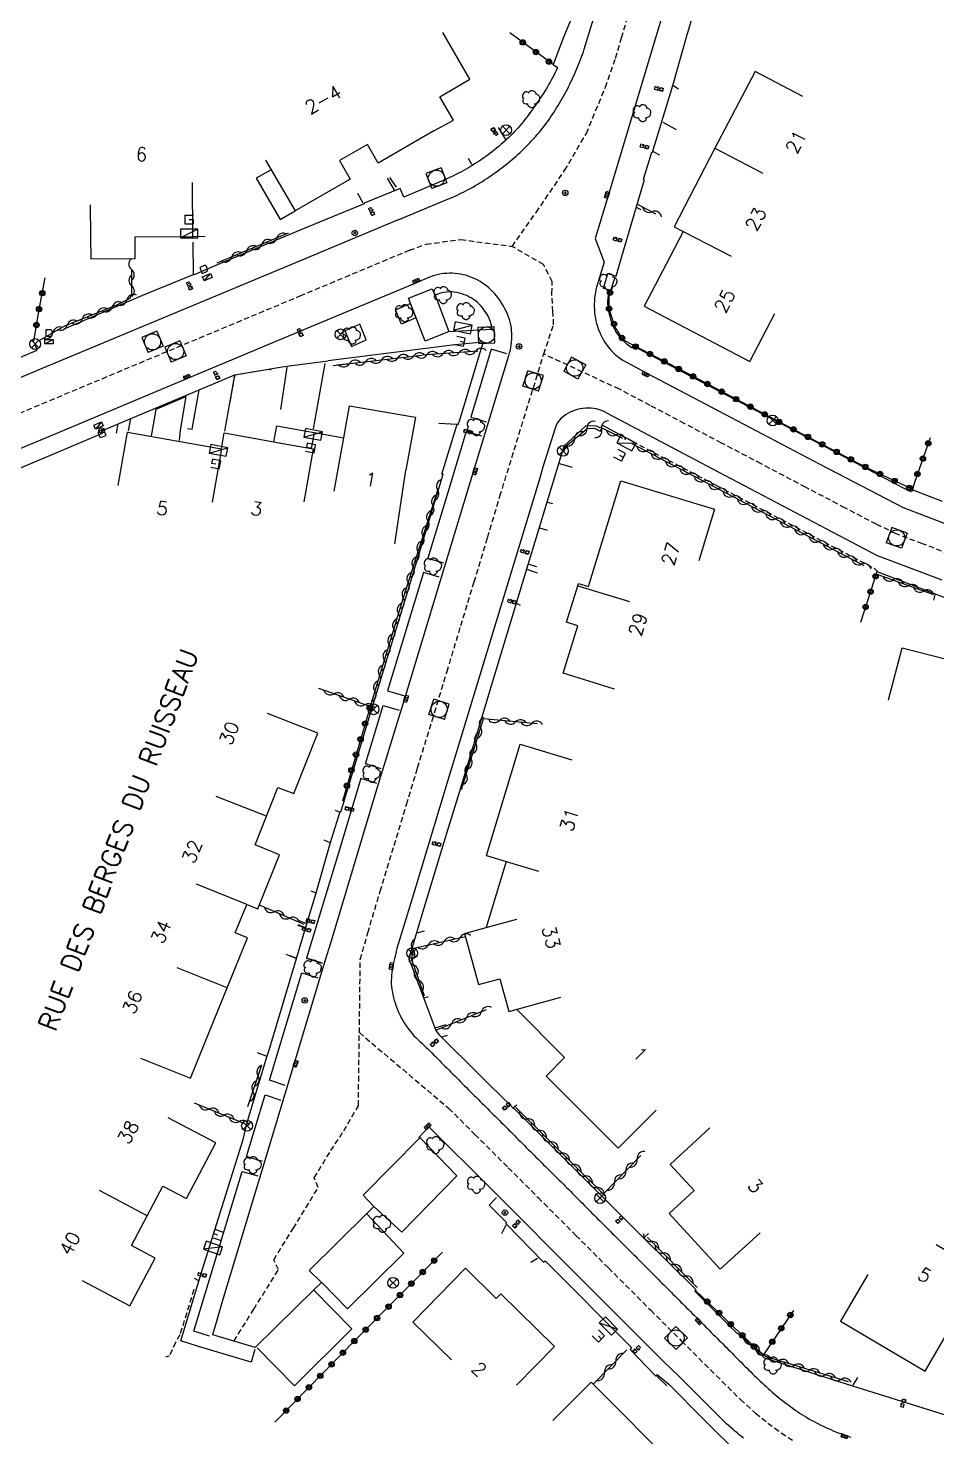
# Model space of a CAD drawing. Header units: millimetres. Extents: x 150015 to 151000, y 151000 to 152000.
# Drawn here: x 150452 to 150536.1, y 151334.4 to 151464.8 of the extents above; entities that cross this region are included whole.
import ezdxf
from ezdxf.enums import TextEntityAlignment as Align

# ---------------------------------------------------------------- set-up
doc = ezdxf.new("R2010")
doc.units = ezdxf.units.MM
doc.linetypes.add('DASHED', pattern=[0.75, 0.5, -0.25])
doc.layers.get('0').update_dxf_attribs({"linetype": 'CONTINUOUS'})
for name, color, linetype in [('W0001', 6, 'DASHED'), ('W0006', 2, 'CONTINUOUS'), ('W0008', 7, 'CONTINUOUS'), ('W0014', 7, 'CONTINUOUS'), ('W0017', 7, 'CONTINUOUS'), ('W0100', 7, 'CONTINUOUS'), ('W0101', 7, 'CONTINUOUS'), ('W0103', 1, 'CONTINUOUS'), ('W0104', 1, 'CONTINUOUS'), ('W0112', 1, 'DASHED'), ('W0113', 2, 'DASHED'), ('W0300', 7, 'CONTINUOUS'), ('W0310', 3, 'CONTINUOUS'), ('W0322', 7, 'CONTINUOUS'), ('W0400', 7, 'CONTINUOUS'), ('W0420', 7, 'CONTINUOUS'), ('W0425', 7, 'CONTINUOUS'), ('W0430', 7, 'CONTINUOUS'), ('W0432', 7, 'CONTINUOUS'), ('W0438', 7, 'CONTINUOUS'), ('W0469', 7, 'CONTINUOUS'), ('W0856', 7, 'CONTINUOUS'), ('W0989', 7, 'CONTINUOUS'), ('W0991', 7, 'CONTINUOUS'), ('W1102', 7, 'CONTINUOUS'), ('W1336', 3, 'CONTINUOUS'), ('W1338', 7, 'CONTINUOUS')]:
    doc.layers.add(name, color=color, linetype=linetype)
doc.styles.get("Standard").update_dxf_attribs({"font": 'romans.shx', "width": 0.85})

# ---------------------------------------------------------------- blocks, each defined once
blk = doc.blocks.new('T856')
for p, q in [((-0.125, 0), (0.125, 0)), ((0, 0.125), (0, -0.125))]:
    blk.add_line(p, q)
blk.add_ellipse((0, 0), major_axis=(-0.177, 0.177), ratio=1, start_param=3.9269908, end_param=10.2101761)
blk = doc.blocks.new('T469')
at = {"color": 0, "linetype": 'Continuous', "flags": 128}
for points in [[(-0.35, 0.35), (0.35, -0.35)], [(-0.35, -0.35), (0.35, 0.35)]]:
    blk.add_lwpolyline(points, dxfattribs=at)
at = {"color": 0, "linetype": 'Continuous'}
blk.add_circle((0, 0), 0.5, dxfattribs=at)
blk = doc.blocks.new('T425')
for p, q in [((-0.15, 0.6), (0.15, 0.6)), ((-0.15, 0.6), (-0.15, 0.3)), ((-0.15, 0.3), (0.15, 0.3)), ((-0.15, 0.15), (0.15, 0.15)), ((-0.15, -0.15), (-0.15, 0.15)), ((0, 0.45), (0.15, 0.45)), ((0.15, 0.45), (0.15, 0.3)), ((0.15, 0.15), (0.15, -0.15)), ((0.15, -0.15), (-0.15, -0.15))]:
    blk.add_line(p, q)
blk.add_ellipse((0, 0), major_axis=(-0.106, 0.106), ratio=1, start_param=3.926991, end_param=10.210176)
blk = doc.blocks.new('T438')
for p, q in [((-0.4, 0.2), (0.4, 0.2)), ((-0.4, -0.2), (-0.4, 0.2)), ((0.15, 1.1), (-0.3, 1.1)), ((-0.3, 1.1), (-0.3, 0.5)), ((-0.3, 0.5), (0.15, 0.5)), ((0.3, 0.65), (0.3, 0.95)), ((0.4, 0.2), (0.4, -0.2))]:
    blk.add_line(p, q)
at = {"flags": 128}
for points in [[(-0.4, -0.2), (0.4, 0.2)], [(0.4, -0.2), (-0.4, -0.2)]]:
    blk.add_lwpolyline(points, dxfattribs=at)
for centre, major_axis, start_param, end_param in [((0.15, 0.95), (0.106, -0.106), 0.785398, 2.356194), ((0.15, 0.65), (0.106, 0.106), 3.926991, 5.497787)]:
    blk.add_ellipse(centre, major_axis=major_axis, ratio=1, start_param=start_param, end_param=end_param)
blk = doc.blocks.new('T400')
for p, q in [((-0.15, 0.3), (0.15, 0.3)), ((-0.15, -0.25), (-0.15, 0.3)), ((-0.15, 0.15), (0.15, 0.15)), ((-0.15, 0), (0.15, 0)), ((0.15, 0.3), (0.15, -0.25)), ((-0.15, -0.15), (0.15, -0.15)), ((-0.15, -0.25), (-0.15, -0.3)), ((-0.15, -0.3), (0.15, -0.3)), ((0.15, -0.3), (0.15, -0.25))]:
    blk.add_line(p, q)
blk = doc.blocks.new('T420')
for p, q in [((0.75, 0.75), (-0.75, 0.75)), ((-0.75, 0.75), (-0.75, -0.75)), ((0.75, 0.75), (0.75, -0.75)), ((0.75, -0.75), (-0.75, -0.75))]:
    blk.add_line(p, q)
blk.add_ellipse((0, 0), major_axis=(-0.53, 0.53), ratio=1, start_param=3.926991, end_param=10.210176)
blk = doc.blocks.new('T432')
at = {"flags": 128}
for points in [[(-0.4, 2.1), (-0.4, 1.3)], [(-0.39, 2.1), (0.41, 2.1)], [(0, 1.7), (0.4, 1.7)], [(0.4, 1.3), (0.4, 1.7)], [(0.8, 0.8), (-0.8, 0.8)], [(-0.8, 0.8), (-0.8, 0)], [(0.8, 0.8), (-0.8, 0)], [(-0.8, 0), (0.8, 0)], [(-0.4, 1.3), (0.4, 1.3)], [(0.8, 0), (0.8, 0.8)]]:
    blk.add_lwpolyline(points, dxfattribs=at)
blk = doc.blocks.new('T300')
for p, q in [((-0.8, 0.51), (-0.86, 0.34)), ((-0.86, 0.34), (-0.86, 0.17)), ((-0.86, 0.17), (-0.74, 0.06)), ((-0.69, 0.63), (-0.8, 0.51)), ((-0.8, -0.06), (-0.74, 0.06)), ((-0.74, 0.06), (-0.69, 0.11)), ((-0.57, 0.69), (-0.69, 0.63)), ((-0.46, 0.69), (-0.57, 0.69)), ((-0.29, 0.63), (-0.46, 0.69)), ((-0.29, 0.63), (-0.17, 0.74)), ((-0.23, 0.57), (-0.29, 0.63)), ((-0.17, 0.74), (-0.06, 0.8)), ((-0.06, 0.8), (0.06, 0.8)), ((0.06, 0.8), (0.23, 0.74)), ((0.23, 0.74), (0.34, 0.63)), ((0.34, 0.63), (0.4, 0.51)), ((0.46, 0.46), (0.34, 0.46)), ((0.4, 0.51), (0.4, 0.46)), ((0.57, 0.4), (0.46, 0.46)), ((0.57, 0.4), (0.69, 0.29)), ((0.69, 0.29), (0.74, 0.17)), ((0.74, 0.06), (0.69, -0.17)), ((0.74, 0.17), (0.74, 0.06)), ((-0.8, -0.17), (-0.8, -0.06)), ((-0.8, -0.23), (-0.8, -0.17)), ((-0.74, -0.34), (-0.8, -0.23)), ((-0.69, -0.4), (-0.74, -0.34)), ((-0.51, -0.46), (-0.69, -0.4)), ((-0.4, -0.46), (-0.51, -0.46)), ((-0.4, -0.46), (-0.34, -0.46)), ((-0.34, -0.46), (-0.34, -0.4)), ((-0.34, -0.51), (-0.34, -0.46)), ((-0.29, -0.63), (-0.34, -0.51)), ((-0.17, -0.74), (-0.29, -0.63)), ((-0.06, -0.8), (-0.17, -0.74)), ((0.06, -0.8), (-0.06, -0.8)), ((0.17, -0.74), (0.06, -0.8)), ((0.23, -0.69), (0.17, -0.74)), ((0.29, -0.46), (0.23, -0.46)), ((0.29, -0.63), (0.23, -0.69)), ((0.46, -0.4), (0.29, -0.46)), ((0.34, -0.51), (0.29, -0.63)), ((0.34, -0.51), (0.34, -0.46)), ((0.57, -0.34), (0.46, -0.4)), ((0.63, -0.29), (0.57, -0.34)), ((0.69, -0.17), (0.63, -0.29))]:
    blk.add_line(p, q)
blk = doc.blocks.new('t310o')
at = {"color": 0, "linetype": 'Continuous'}
for centre, start, end in [((-0.5, 0.38), 216.8699, 323.1304), ((0.5, -0.37), 36.8699, 143.1303)]:
    blk.add_arc(centre, 0.625, start, end, dxfattribs=at)
blk = doc.blocks.new('t322o')
at = {"color": 0, "linetype": 'Continuous'}
for radius in [0.25, 0.15]:
    blk.add_circle((0, 0), radius, dxfattribs=at)
blk = doc.blocks.new('T430')
at = {"flags": 128}
for points in [[(-0.4, 2.1), (0.4, 2.1)], [(-0.4, 2.1), (-0.4, 1.3)], [(-0.4, 1.7), (0, 1.7)], [(0.8, 0.8), (-0.8, 0.8)], [(-0.8, 0.8), (-0.8, 0)], [(0.8, 0.8), (-0.8, 0)], [(-0.8, 0), (0.8, 0)], [(-0.4, 1.3), (0.4, 1.3)], [(0.8, 0), (0.8, 0.8)]]:
    blk.add_lwpolyline(points, dxfattribs=at)

msp = doc.modelspace()

# ---------------------------------------------------------------- linework, layer by layer
at = {"layer": 'W0001'}
for points in [[(150471.05, 151343.25), (150472.88, 151346.2), (150475.18, 151349.86), (150474.73, 151350.78), (150476.53, 151353.66), (150478.85, 151357.46), (150478.47, 151358.37), (150480.01, 151360.87), (150481.21, 151362.71), (150482.56, 151365.03), (150482.74, 151378.56), (150483.43, 151381.03), (150484.58, 151384.87), (150485.87, 151389.12), (150487.01, 151392.91), (150488.04, 151396.3), (150489.38, 151400.68), (150490.76, 151405.21), (150492.04, 151409.46), (150493.27, 151413.51), (150494.51, 151417.62), (150495.66, 151421.44), (150496.97, 151425.72), (150497.87, 151428.63), (150499.71, 151434.6), (150500.62, 151437.31), (150500.56, 151438.52), (150500.45, 151440.2), (150500.5, 151441.3), (150499.68, 151442.87), (150496.78, 151444.56), (150499, 151447.7), (150501.64, 151451.57), (150503.65, 151455.02), (150505.41, 151459.29), (150506.34, 151461.98), (150506.91, 151463.87), (150508.02, 151467.56)], [(150487.29, 151444.2), (150488.83, 151444.77), (150492.03, 151445.19), (150496.78, 151444.56)], [(150487.29, 151444.2), (150477.27, 151440), (150453.71, 151430.15), (150443.82, 151425.99), (150431.88, 151420.99), (150423.97, 151414.64), (150421.05, 151400.2)], [(150537.92, 151415.83), (150534.75, 151417.03), (150532.31, 151417.96), (150530.48, 151418.84), (150527.57, 151420.36), (150523.93, 151422.27), (150519.81, 151424.44), (150516.15, 151426.36), (150512.75, 151428.15), (150509.55, 151429.84), (150506.7, 151431.34), (150499.71, 151434.6)], [(150482.65, 151371.79), (150490.91, 151364.8), (150493.34, 151362.38), (150496.43, 151359.29), (150499.19, 151356.53), (150502.68, 151353.03), (150505.69, 151350.02), (150509.61, 151346.1), (150512.46, 151343.25), (150515.66, 151340.06), (150517.9, 151337.84), (150519.29, 151336.58), (150520.45, 151335.66), (150521.68, 151334.75), (150522.82, 151334)]]:
    msp.add_lwpolyline(points, dxfattribs=at)
at = {"layer": 'W0006'}
for points in [[(150490.95, 151436.69), (150488.73, 151435.79), (150487.19, 151439.76), (150489.39, 151440.64), (150489.64, 151440.03)], [(150496.28, 151434.6), (150494.84, 151435.05), (150492.95, 151428.75), (150494.38, 151428.33)], [(150493.97, 151426.98), (150492.52, 151427.43), (150490.82, 151421.79), (150488.97, 151415.71), (150490.44, 151415.27)], [(150490.03, 151413.94), (150488.58, 151414.37), (150485.25, 151403.42), (150486.72, 151402.98)], [(150484.66, 151396.21), (150483.22, 151396.66), (150484.84, 151402.08), (150486.32, 151401.65)], [(150484.26, 151394.86), (150482.79, 151395.3), (150480.62, 151388.13), (150477.76, 151378.67), (150479.22, 151378.21)], [(150479.2, 151378.22), (150477.77, 151378.67)], [(150475.79, 151366.91), (150474.34, 151367.39), (150477.34, 151377.33), (150478.8, 151376.87)], [(150473.68, 151359.87), (150472.21, 151360.33), (150473.93, 151366.04), (150475.39, 151365.55)], [(150484, 151355.71), (150486.57, 151353.34), (150491.68, 151358.55), (150488.24, 151362.09)], [(150468.8, 151343.71), (150467.34, 151344.15), (150469.47, 151351.2), (150471.82, 151358.95), (150473.25, 151358.53)], [(150479.17, 151348.66), (150481.56, 151346.24), (150486.76, 151351.39), (150483.32, 151355.04)], [(150473.19, 151342.63), (150476.64, 151339.12), (150481.94, 151344.38), (150478.43, 151347.95)]]:
    msp.add_lwpolyline(points, dxfattribs=at)
for points in [[(150487.35, 151439.27), (150487.87, 151437.95), (150486.54, 151437.35), (150485.99, 151438.68)], [(150483.28, 151435.91), (150482.68, 151437.36), (150481.31, 151436.74), (150481.91, 151435.28)]]:
    msp.add_lwpolyline(points, close=True, dxfattribs=at)
at = {"layer": 'W0008'}
for points in [[(150511.99, 151470.37), (150509.09, 151460.66), (150505.53, 151448.83), (150504.46, 151445.29), (150505.29, 151443.11), (150504.59, 151440.8), (150504.53, 151440.54), (150504.48, 151440.28), (150504.44, 151440.02), (150504.41, 151439.75), (150504.39, 151439.49), (150504.38, 151439.23), (150504.38, 151438.96), (150504.39, 151438.69), (150504.41, 151438.43), (150504.44, 151438.17), (150504.48, 151437.92), (150504.53, 151437.66), (150504.59, 151437.41), (150504.67, 151437.16), (150504.75, 151436.91), (150504.85, 151436.67), (150504.95, 151436.43), (150505.07, 151436.19), (150505.2, 151435.95), (150505.34, 151435.73), (150505.49, 151435.51), (150505.65, 151435.3), (150505.82, 151435.09), (150505.99, 151434.89), (150506.17, 151434.7), (150506.36, 151434.53), (150506.56, 151434.36), (150506.76, 151434.21), (150506.97, 151434.06), (150507.19, 151433.93), (150507.41, 151433.8), (150509.25, 151432.83), (150516.45, 151429.03), (150525.26, 151424.4), (150532.95, 151420.39), (150537.16, 151418.79)], [(150486.24, 151447.02), (150490.89, 151448.96), (150491.13, 151449.05), (150491.36, 151449.15), (150491.59, 151449.25), (150491.82, 151449.36), (150492.05, 151449.47), (150492.27, 151449.58), (150492.5, 151449.69), (150492.72, 151449.81), (150492.94, 151449.93), (150493.16, 151450.05), (150493.38, 151450.18), (150493.6, 151450.31), (150493.81, 151450.44), (150494.03, 151450.57), (150494.23, 151450.71), (150494.44, 151450.84), (150494.64, 151450.98), (150494.85, 151451.12), (150495.05, 151451.26), (150495.25, 151451.4), (150495.45, 151451.54), (150495.64, 151451.69), (150495.84, 151451.83), (150496.03, 151451.98), (150496.23, 151452.13), (150496.42, 151452.29), (150496.61, 151452.44), (150496.79, 151452.6), (150496.98, 151452.76), (150497.16, 151452.92), (150497.35, 151453.09), (150497.53, 151453.25), (150497.71, 151453.42), (150497.88, 151453.59), (150498.06, 151453.77), (150498.24, 151453.96), (150498.42, 151454.14), (150498.59, 151454.33), (150498.77, 151454.52), (150498.93, 151454.71), (150499.1, 151454.9), (150499.27, 151455.1), (150499.43, 151455.29), (150499.59, 151455.49), (150499.74, 151455.69), (150499.9, 151455.9), (150500.05, 151456.1), (150500.2, 151456.31), (150500.34, 151456.52), (150500.49, 151456.73), (150500.63, 151456.94), (150500.77, 151457.16), (150500.9, 151457.37), (150501.03, 151457.59), (150501.16, 151457.8), (150501.28, 151458.02), (150501.41, 151458.24), (150501.53, 151458.45), (150501.65, 151458.67), (150501.77, 151458.9), (150501.89, 151459.12), (150502, 151459.34), (150502.11, 151459.56), (150502.22, 151459.79), (150502.33, 151460.01), (150502.43, 151460.24), (150502.54, 151460.47), (150502.64, 151460.7), (150502.74, 151460.93), (150502.83, 151461.16), (150502.93, 151461.39), (150503.02, 151461.62), (150503.11, 151461.86), (150503.2, 151462.09), (150503.28, 151462.33), (150503.37, 151462.56), (150503.45, 151462.8), (150505.66, 151470.07)], [(150486.24, 151447.02), (150477.1, 151443.18), (150452.99, 151433.12), (150441.72, 151428.35), (150430.75, 151423.72), (150425.57, 151421.56), (150416.4, 151417.66), (150414.13, 151416.7), (150417.02, 151409.75), (150421.05, 151400.2), (150436.19, 151406.54), (150431.62, 151417.56), (150433.06, 151418.15), (150433.01, 151418.25), (150445.92, 151423.62), (150454.44, 151427.18), (150466.42, 151432.21), (150477.45, 151436.83), (150488.33, 151441.38)], [(150518.2, 151334.27), (150518, 151334.42), (150517.79, 151334.58), (150517.59, 151334.75), (150517.39, 151334.91), (150517.2, 151335.08), (150517, 151335.25), (150516.81, 151335.42), (150516.62, 151335.59), (150516.43, 151335.77), (150512.19, 151339.99), (150510.76, 151341.39), (150503.46, 151348.7), (150494.79, 151357.39), (150489.09, 151363.06), (150488.14, 151362.09), (150488.2, 151362.02), (150483.01, 151356.75), (150484, 151355.7), (150483.33, 151355.05), (150478.02, 151349.79), (150479.14, 151348.67), (150478.46, 151348.02), (150473.02, 151342.66), (150469.09, 151343.83), (150470.02, 151347.04), (150474.05, 151360.4), (150476.65, 151369.01), (150479.41, 151378.12), (150480.13, 151380.5), (150484.31, 151394.41), (150486.95, 151403.02), (150490.65, 151415.27), (150494.28, 151427.27), (150496.47, 151434.47), (150496.55, 151434.72), (150496.62, 151434.96), (150496.67, 151435.21), (150496.7, 151435.46), (150496.72, 151435.71), (150496.74, 151435.98), (150496.74, 151436.24), (150496.74, 151436.51), (150496.73, 151436.77), (150496.71, 151437.03), (150496.67, 151437.29), (150496.61, 151437.55), (150496.54, 151437.8), (150496.45, 151438.04), (150496.35, 151438.28), (150496.25, 151438.51), (150496.14, 151438.73), (150496.03, 151438.95), (150495.9, 151439.17), (150495.77, 151439.38), (150495.63, 151439.59), (150495.48, 151439.79), (150495.33, 151439.98), (150495.17, 151440.17), (150494.99, 151440.36), (150494.81, 151440.54), (150494.62, 151440.71), (150494.43, 151440.87), (150494.24, 151441.02), (150494.04, 151441.16), (150493.83, 151441.3), (150493.62, 151441.42), (150493.41, 151441.53), (150493.19, 151441.63), (150492.96, 151441.72), (150492.73, 151441.8), (150492.5, 151441.88), (150492.26, 151441.94), (150492.01, 151441.99), (150491.75, 151442.03), (150491.5, 151442.06), (150491.24, 151442.07), (150490.99, 151442.07), (150490.73, 151442.06), (150490.48, 151442.04), (150490.23, 151442.01), (150489.98, 151441.96), (150489.73, 151441.9), (150489.48, 151441.82), (150489.24, 151441.73), (150488.33, 151441.38)], [(150536.56, 151413.67), (150530.59, 151415.93), (150515.94, 151423.64), (150505.62, 151429.08), (150505.38, 151429.22), (150505.13, 151429.34), (150504.86, 151429.44), (150504.59, 151429.51), (150504.34, 151429.55), (150504.09, 151429.58), (150503.84, 151429.6), (150503.59, 151429.6), (150503.33, 151429.57), (150503.08, 151429.53), (150502.84, 151429.47), (150502.6, 151429.39), (150502.37, 151429.31), (150502.15, 151429.21), (150501.93, 151429.09), (150501.72, 151428.96), (150501.52, 151428.82), (150501.33, 151428.65), (150501.14, 151428.46), (150500.98, 151428.24), (150500.86, 151428), (150500.77, 151427.75), (150499.6, 151424.03), (150499.3, 151423.03), (150496.71, 151414.49), (150493.81, 151404.88), (150490.77, 151394.93), (150487.65, 151384.62), (150486.12, 151379.57), (150486.07, 151379.34), (150486.01, 151379.11), (150485.95, 151378.88), (150485.9, 151378.65), (150485.84, 151378.4), (150485.78, 151378.15), (150485.73, 151377.89), (150485.68, 151377.63), (150485.65, 151377.37), (150485.63, 151377.11), (150485.61, 151376.84), (150485.6, 151376.58), (150485.6, 151376.31), (150485.63, 151376.05), (150485.67, 151375.79), (150485.71, 151375.54), (150485.76, 151375.29), (150485.82, 151375.05), (150485.88, 151374.8), (150485.95, 151374.56), (150486.03, 151374.32), (150486.11, 151374.08), (150486.2, 151373.84), (150486.31, 151373.61), (150486.42, 151373.38), (150486.53, 151373.15), (150486.66, 151372.93), (150486.79, 151372.71), (150486.93, 151372.5), (150487.07, 151372.29), (150487.22, 151372.09), (150487.37, 151371.89), (150487.53, 151371.7), (150487.7, 151371.51), (150487.87, 151371.33), (150488.05, 151371.15), (150488.24, 151370.98), (150488.43, 151370.81), (150488.62, 151370.64), (150488.8, 151370.46), (150488.98, 151370.29), (150489.16, 151370.11), (150489.34, 151369.93), (150489.52, 151369.75), (150489.69, 151369.57), (150489.87, 151369.39), (150490.05, 151369.21), (150490.23, 151369.03), (150490.41, 151368.85), (150490.59, 151368.67), (150490.77, 151368.5), (150490.95, 151368.32), (150491.12, 151368.14), (150491.3, 151367.96), (150491.48, 151367.78), (150491.66, 151367.6), (150491.84, 151367.42), (150492.02, 151367.24), (150492.2, 151367.06), (150492.38, 151366.88), (150492.56, 151366.71), (150492.73, 151366.53), (150492.91, 151366.35), (150493.09, 151366.17), (150493.27, 151365.99), (150493.45, 151365.81), (150493.63, 151365.63), (150493.81, 151365.45), (150493.99, 151365.27), (150494.17, 151365.1), (150494.34, 151364.92), (150494.52, 151364.74), (150494.7, 151364.56), (150494.88, 151364.38), (150495.06, 151364.2), (150495.24, 151364.02), (150495.42, 151363.84), (150495.6, 151363.66), (150495.77, 151363.49), (150495.95, 151363.31), (150496.13, 151363.13), (150496.31, 151362.95), (150496.49, 151362.77), (150496.67, 151362.6), (150496.85, 151362.42), (150497.02, 151362.24), (150497.2, 151362.06), (150497.38, 151361.88), (150497.56, 151361.71), (150497.74, 151361.53), (150497.92, 151361.35), (150498.09, 151361.17), (150498.27, 151360.99), (150498.45, 151360.82), (150498.63, 151360.64), (150498.81, 151360.46), (150498.99, 151360.28), (150499.17, 151360.1), (150499.34, 151359.93), (150499.52, 151359.75), (150499.7, 151359.57), (150499.88, 151359.39), (150500.06, 151359.22), (150500.24, 151359.04), (150500.42, 151358.86), (150500.59, 151358.68), (150500.77, 151358.5), (150500.95, 151358.32), (150501.13, 151358.15), (150501.31, 151357.97), (150501.49, 151357.79), (150501.66, 151357.61), (150501.84, 151357.43), (150502.02, 151357.26), (150502.2, 151357.08), (150502.38, 151356.9), (150502.55, 151356.72), (150502.73, 151356.54), (150502.91, 151356.36), (150503.09, 151356.18), (150503.28, 151356), (150503.46, 151355.81), (150503.64, 151355.63), (150503.83, 151355.44), (150504, 151355.27), (150504.17, 151355.1), (150504.35, 151354.92), (150504.52, 151354.75), (150504.69, 151354.57), (150504.87, 151354.4), (150505.04, 151354.23), (150505.22, 151354.05), (150505.39, 151353.88), (150505.56, 151353.71), (150505.74, 151353.53), (150505.91, 151353.36), (150506.08, 151353.18), (150506.26, 151353.01), (150506.43, 151352.84), (150506.61, 151352.66), (150506.78, 151352.49), (150506.95, 151352.32), (150507.13, 151352.14), (150507.3, 151351.97), (150507.47, 151351.8), (150507.65, 151351.62), (150507.83, 151351.44), (150508, 151351.27), (150508.18, 151351.09), (150508.35, 151350.92), (150508.53, 151350.74), (150508.71, 151350.56), (150508.88, 151350.39), (150509.06, 151350.21), (150509.23, 151350.03), (150509.41, 151349.86), (150509.58, 151349.68), (150509.76, 151349.51), (150509.94, 151349.33), (150510.11, 151349.15), (150510.29, 151348.98), (150510.46, 151348.8), (150510.64, 151348.62), (150510.81, 151348.45), (150510.99, 151348.27), (150511.17, 151348.1), (150511.34, 151347.92), (150511.52, 151347.74), (150511.69, 151347.57), (150511.87, 151347.39), (150512.04, 151347.21), (150512.22, 151347.04), (150512.4, 151346.86), (150512.57, 151346.69), (150512.75, 151346.51), (150512.92, 151346.33), (150513.1, 151346.16), (150513.27, 151345.98), (150513.45, 151345.81), (150513.63, 151345.63), (150513.8, 151345.45), (150513.98, 151345.28), (150514.15, 151345.1), (150514.33, 151344.93), (150514.51, 151344.75), (150514.68, 151344.57), (150514.86, 151344.4), (150515.03, 151344.22), (150515.21, 151344.05), (150515.39, 151343.87), (150515.56, 151343.69), (150515.74, 151343.52), (150515.91, 151343.34), (150516.09, 151343.17), (150516.26, 151342.99), (150516.44, 151342.82), (150516.61, 151342.65), (150516.78, 151342.47), (150516.95, 151342.3), (150517.13, 151342.12), (150517.3, 151341.95), (150517.47, 151341.77), (150517.64, 151341.6), (150517.82, 151341.43), (150517.99, 151341.25), (150518.16, 151341.08), (150518.33, 151340.9), (150518.51, 151340.73), (150518.68, 151340.56), (150518.86, 151340.39), (150519.03, 151340.21), (150519.21, 151340.04), (150519.38, 151339.87), (150519.56, 151339.7), (150519.74, 151339.53), (150519.92, 151339.37), (150520.1, 151339.2), (150520.28, 151339.03), (150520.46, 151338.86), (150520.65, 151338.7), (150520.83, 151338.53), (150521.02, 151338.37), (150521.21, 151338.21), (150521.4, 151338.05), (150521.59, 151337.9), (150521.79, 151337.75), (150521.98, 151337.59), (150522.18, 151337.44), (150522.37, 151337.3), (150522.57, 151337.15), (150522.77, 151337), (150522.97, 151336.86), (150523.17, 151336.72), (150523.38, 151336.58), (150523.58, 151336.45), (150523.79, 151336.32), (150524, 151336.19), (150524.22, 151336.06), (150524.44, 151335.94), (150524.66, 151335.82), (150524.88, 151335.7), (150525.11, 151335.59), (150525.33, 151335.47), (150525.56, 151335.36), (150525.79, 151335.26), (150526.02, 151335.15), (150526.25, 151335.05), (150526.48, 151334.95), (150526.71, 151334.86), (150526.95, 151334.77), (150527.18, 151334.68), (150527.42, 151334.59), (150527.66, 151334.51), (150527.9, 151334.43), (150528.13, 151334.35)]]:
    msp.add_lwpolyline(points, dxfattribs=at)
at = {"layer": 'W0014'}
for points in [[(150536.58, 151420.94), (150533.79, 151422.04), (150533.72, 151421.84), (150533.5, 151421.91), (150525.33, 151426.21), (150516.66, 151430.76), (150507.94, 151435.37), (150507.84, 151435.18), (150507.63, 151435.32), (150507.43, 151435.48), (150507.24, 151435.65), (150507.05, 151435.85), (150506.87, 151436.05), (150506.7, 151436.25), (150506.54, 151436.47), (150506.39, 151436.69), (150506.26, 151436.93), (150506.16, 151437.15), (150506.07, 151437.37), (150505.98, 151437.6), (150505.9, 151437.83), (150505.84, 151438.06), (150505.78, 151438.29), (150505.73, 151438.52), (150505.69, 151438.76), (150505.66, 151439), (150505.65, 151439.24), (150505.64, 151439.5), (150505.66, 151439.75), (150505.7, 151440.01), (150505.76, 151440.25), (150505.85, 151440.5), (150505.22, 151440.65), (150505.65, 151442.04), (150506.4, 151441.79), (150506.78, 151443.11), (150508.09, 151447.59), (150509.04, 151450.76), (150508.95, 151450.78), (150509.7, 151453.29), (150509.78, 151453.28), (150511.65, 151459.44), (150512.93, 151464.04), (150514.38, 151468.94)], [(150503.05, 151467.57), (150501.57, 151463.97), (150500.58, 151461.38), (150500.99, 151461.11), (150500.88, 151460.89), (150500.77, 151460.66), (150500.66, 151460.44), (150500.54, 151460.22), (150500.42, 151459.99), (150500.3, 151459.77), (150500.18, 151459.56), (150500.05, 151459.34), (150499.93, 151459.12), (150499.8, 151458.91), (150499.66, 151458.69), (150499.53, 151458.48), (150499.39, 151458.27), (150499.25, 151458.06), (150499.11, 151457.86), (150498.97, 151457.66), (150498.83, 151457.46), (150498.69, 151457.26), (150498.55, 151457.07), (150498.4, 151456.87), (150498.26, 151456.68), (150498.11, 151456.48), (150497.96, 151456.29), (150497.81, 151456.1), (150497.65, 151455.91), (150497.49, 151455.73), (150497.33, 151455.54), (150497.17, 151455.36), (150497.01, 151455.18), (150496.84, 151455.01), (150496.67, 151454.83), (150496.49, 151454.65), (150496.3, 151454.48), (150496.12, 151454.31), (150495.93, 151454.14), (150495.74, 151453.98), (150495.55, 151453.81), (150495.35, 151453.65), (150495.16, 151453.5), (150494.96, 151453.34), (150494.76, 151453.19), (150494.56, 151453.04), (150494.35, 151452.89), (150494.15, 151452.75), (150493.94, 151452.6), (150493.73, 151452.46), (150493.52, 151452.32), (150493.31, 151452.19), (150493.1, 151452.05), (150492.89, 151451.93), (150492.68, 151451.8), (150492.46, 151451.68), (150492.25, 151451.55), (150492.03, 151451.44), (150491.81, 151451.32), (150491.59, 151451.21), (150491.37, 151451.1), (150491.15, 151450.99), (150490.92, 151450.89), (150490.69, 151450.78), (150490.47, 151450.69), (150490.24, 151450.59), (150486.77, 151449.11)], [(150486.77, 151449.11), (150486.43, 151449.93), (150483.08, 151448.57), (150483.09, 151448.51), (150477.24, 151446.09), (150469.23, 151442.73), (150467.36, 151441.93), (150467.33, 151441.97), (150462.59, 151440.01), (150455.47, 151436.97)], [(150489.65, 151440.04), (150490.94, 151436.69), (150494.93, 151436.91), (150494.9, 151437.14), (150494.85, 151437.37), (150494.78, 151437.6), (150494.69, 151437.82), (150494.59, 151438.03), (150494.47, 151438.24), (150494.34, 151438.45), (150494.21, 151438.65), (150494.06, 151438.84), (150493.91, 151439.02), (150493.74, 151439.2), (150493.57, 151439.36), (150493.38, 151439.52), (150493.19, 151439.66), (150492.99, 151439.79), (150492.79, 151439.9), (150492.58, 151440), (150492.36, 151440.09), (150492.14, 151440.17), (150491.91, 151440.23), (150491.67, 151440.29), (150491.43, 151440.33), (150491.19, 151440.35), (150490.94, 151440.35), (150490.7, 151440.33), (150490.43, 151440.29), (150490.16, 151440.23), (150489.9, 151440.15), (150489.65, 151440.04)], [(150424.84, 151423.17), (150430.38, 151425.48), (150440.86, 151429.89), (150452.86, 151434.95), (150452.67, 151435.44)], [(150472.98, 151342.47), (150472.64, 151341.31), (150467.78, 151342.76), (150466.15, 151343.26), (150467.99, 151349.41), (150470.11, 151356.21), (150471.9, 151361.89), (150472.26, 151363.48), (150474.1, 151369.55), (150474.36, 151370.4), (150476.84, 151378.66), (150477.66, 151381.46), (150478.65, 151384.74), (150479.98, 151389.38), (150480.87, 151392.25), (150480.95, 151392.21), (150483.85, 151401.88), (150486.93, 151411.93), (150490.41, 151423.47), (150490.29, 151423.49), (150491.69, 151428.1), (150491.78, 151428.07), (150491.97, 151428.61), (150493.88, 151434.95), (150494.14, 151435.68), (150491.47, 151435.45), (150486.13, 151434.77), (150480.48, 151434.05), (150479.78, 151433.97)], [(150447.12, 151422.32), (150454.83, 151425.56), (150458.9, 151427.28), (150458.83, 151427.48), (150461.66, 151428.7), (150466.89, 151430.88), (150471.13, 151432.68), (150475.71, 151433.43), (150479.78, 151433.97)], [(150507.9, 151426.52), (150507.13, 151426.94), (150505.12, 151428), (150504.96, 151427.72), (150504.58, 151427.92), (150503.61, 151427.96), (150501.57, 151426.08), (150501.11, 151424.53), (150497.72, 151413.37), (150495.18, 151405), (150491.87, 151394.02), (150490.47, 151389.41), (150488.62, 151383.32), (150487.23, 151378.64), (150489.72, 151371.98), (150490.02, 151371.58), (150490.32, 151371.32), (150496.87, 151364.8), (150496.99, 151364.75), (150505.65, 151356.11), (150508.95, 151352.8), (150513.77, 151348.02), (150513.69, 151347.88), (150517.62, 151343.93), (150517.67, 151343.99), (150520.1, 151341.7), (150520.63, 151341.53), (150527.68, 151339.29), (150529.27, 151338.81), (150538.82, 151335.79)], [(150530.35, 151414.73), (150530.62, 151414.43), (150535.91, 151412.39), (150542.48, 151409.85), (150549.67, 151407.12), (150555.11, 151405.1), (150555.22, 151405.3), (150558.27, 151404.19)], [(150495.34, 151356.53), (150494.66, 151355.83), (150496.25, 151354.21), (150496.19, 151354.12), (150499.7, 151350.56), (150499.84, 151350.67), (150507.82, 151342.66), (150507.69, 151342.46), (150510.06, 151340.02), (150510.19, 151340.14), (150511.29, 151339.26), (150514.46, 151336.04), (150515.6, 151334.91), (150516.81, 151333.74)]]:
    msp.add_lwpolyline(points, dxfattribs=at)
at = {"layer": 'W0017'}
for points in [[(150512.18, 151459.11), (150511.65, 151459.45)], [(150510.71, 151456.05), (150511.95, 151455.38)], [(150495.48, 151455.57), (150496.18, 151454.44)], [(150493.04, 151452.14), (150492.75, 151452.68)], [(150510.45, 151453.01), (150509.87, 151453.31)], [(150485.91, 151449.76), (150485.26, 151450.87)], [(150483, 151448.57), (150482.5, 151449.44)], [(150508.27, 151448.18), (150508.7, 151447.97)], [(150467.3, 151441.95), (150467.29, 151444.94)], [(150471.09, 151432.65), (150470.18, 151427.47)], [(150475.94, 151433.39), (150475.35, 151429.46)], [(150478.41, 151427.67), (150479.49, 151433.71)], [(150466.74, 151427.71), (150467.19, 151427.63), (150467.83, 151431.27)], [(150463.43, 151427.02), (150463.61, 151428.03), (150463.84, 151429.5), (150466.61, 151430.67), (150466.08, 151427.54), (150465.97, 151426.6)], [(150461.48, 151428.62), (150461.26, 151427.49)], [(150460.2, 151427.27), (150460.35, 151428.14), (150460.35, 151428.14)], [(150491.67, 151428.09), (150490.01, 151428.17)], [(150502.37, 151424.09), (150501.18, 151424.44)], [(150533.85, 151422.07), (150533.95, 151422.36)], [(150500.07, 151420.88), (150500.53, 151420.76)], [(150500.06, 151418.26), (150499.36, 151418.47)], [(150499.13, 151414.33), (150498.16, 151414.64)], [(150498.34, 151415.14), (150499.03, 151414.92)], [(150535.78, 151411.81), (150535.91, 151412.32)], [(150497.22, 151411.51), (150497.53, 151411.34)], [(150480.81, 151392.2), (150480.44, 151392.34)], [(150479.36, 151389.63), (150479.91, 151389.4)], [(150478.59, 151384.74), (150478.18, 151384.9)], [(150477.6, 151381.48), (150476.97, 151381.72)], [(150477.62, 151381.53), (150476.98, 151381.78)], [(150477.05, 151382.17), (150477.71, 151381.93)], [(150487.99, 151381.02), (150488.69, 151381.22)], [(150475.85, 151379.07), (150476.77, 151378.68)], [(150476.78, 151378.69), (150476.24, 151378.91)], [(150488.65, 151375.02), (150489.06, 151375.14)], [(150490.65, 151372.5), (150489.74, 151372.24)], [(150490.31, 151371.41), (150490.79, 151371.56)], [(150474.04, 151369.62), (150473.22, 151369.93)], [(150496.9, 151364.87), (150497.21, 151365.12)], [(150496.21, 151353.98), (150495.79, 151353.18)], [(150509.01, 151352.83), (150509.41, 151353.21)], [(150498.5, 151350.54), (150499.14, 151350.93)], [(150467.79, 151348.82), (150467.4, 151349.03)], [(150528.74, 151339.88), (150528.3, 151339.17)]]:
    msp.add_lwpolyline(points, dxfattribs=at)
at = {"layer": 'W0100'}
for points in [[(150489.54, 151455.26), (150491.37, 151456.24), (150490.1, 151458.4), (150492.88, 151460.02), (150490.37, 151464.34)], [(150523.68, 151458.42), (150519.25, 151460.74), (150515.54, 151453.65), (150511.77, 151446.36), (150512.6, 151445.93), (150511.38, 151443.55), (150508.99, 151439.03), (150518.76, 151433.92), (150521.08, 151438.35)], [(150489.54, 151455.26), (150484.39, 151452.27), (150483.41, 151453.99), (150480.8, 151452.52), (150481.79, 151450.78), (150481.65, 151450.69), (150476.7, 151447.84)], [(150473.97, 151452.55), (150474.5, 151451.65)], [(150457.76, 151448.41), (150457.79, 151445.43), (150457.81, 151443.41), (150461.91, 151443.43), (150461.9, 151445.44), (150467.26, 151445.47), (150467.23, 151450.47)], [(150481.2, 151426.84), (150481.73, 151429.81), (150487.47, 151428.82), (150487.83, 151428.76), (150486.96, 151423.84)], [(150460.34, 151422.42), (150461.2, 151427.35), (150469.89, 151425.81), (150470.15, 151427.29), (150474.74, 151426.47)], [(150506.26, 151403.57), (150501.49, 151405.05), (150502.85, 151409.45), (150501.81, 151409.78), (150502.85, 151413.15), (150502.91, 151413.35), (150503.86, 151413.08), (150506.85, 151422.85), (150515.5, 151420.24), (150514.05, 151415.45)], [(150531.61, 151402.58), (150532.85, 151407.42), (150538.18, 151406.06), (150538.42, 151406.98), (150541.82, 151406.08), (150545.35, 151405.21), (150545.26, 151404.73), (150551.88, 151402.97), (150549.34, 151393.31), (150544.5, 151394.58)], [(150462.4, 151369.44), (150467.04, 151367.57), (150470.42, 151375.93), (150472.31, 151380.58), (150471.17, 151381.04), (150472.23, 151383.65), (150473.27, 151383.24), (150475.26, 151388.26), (150473, 151389.16), (150475.1, 151394.48), (150476.6, 151393.91), (150478.8, 151399.5), (150474.14, 151401.33)], [(150519.72, 151353.27), (150516.03, 151349.89), (150511.31, 151355.04), (150513.63, 151357.17), (150511.39, 151359.6), (150515.08, 151362.98)], [(150529.7, 151349.4), (150527.16, 151345.09), (150534.99, 151340.47), (150540.32, 151349.65), (150536, 151352.16)]]:
    msp.add_lwpolyline(points, dxfattribs=at)
at = {"layer": 'W0101'}
for points in [[(150485.92, 151417.03), (150486.96, 151423.84)], [(150494.42, 151388.19), (150497.52, 151398.48), (150502.31, 151397.04)], [(150494.42, 151388.19), (150496.24, 151387.64)], [(150492.39, 151380.98), (150494.39, 151381.53)], [(150492.39, 151380.98), (150493.68, 151376.24), (150495.65, 151376.78), (150496.48, 151373.76)], [(150497.18, 151373.95), (150501.62, 151369.5), (150499.92, 151367.77), (150506.59, 151361.1), (150510.12, 151364.63)], [(150457.01, 151348.84), (150461.43, 151346.5), (150463.77, 151350.91), (150461.56, 151352.08), (150464.47, 151357.58), (150466.65, 151356.43), (150469.37, 151361.58), (150464.95, 151363.92)], [(150491.16, 151341.52), (150487.59, 151345.01), (150492.48, 151350), (150495.31, 151347.2), (150495.73, 151347.63), (150500.69, 151342.74), (150497.18, 151339.18)], [(150500.55, 151335.9), (150504.09, 151339.43), (150512.15, 151331.36), (150508.61, 151327.83)]]:
    msp.add_lwpolyline(points, dxfattribs=at)
at = {"layer": 'W0103'}
for points in [[(150474.5, 151451.65), (150473.12, 151450.86), (150475.31, 151447.04), (150476.7, 151447.84)], [(150474.74, 151426.47), (150475.01, 151427.95), (150481.2, 151426.84)]]:
    msp.add_lwpolyline(points, dxfattribs=at)
at = {"layer": 'W0104'}
msp.add_lwpolyline([(150496.24, 151387.64), (150494.39, 151381.53)], dxfattribs=at)
at = {"layer": 'W0112'}
msp.add_lwpolyline([(150467.34, 151348.01), (150466.05, 151343.83), (150465.65, 151343.1), (150465.05, 151341.85), (150464.71, 151341.76)], dxfattribs=at)
at = {"layer": 'W0113'}
for points in [[(150470.71, 151430.14), (150471.15, 151432.68), (150474.43, 151433.21), (150474.44, 151433.11)], [(150507.9, 151426.52), (150515.68, 151422.44), (150530.35, 151414.73)]]:
    msp.add_lwpolyline(points, dxfattribs=at)
at = {"layer": 'W0310'}
for points in [[(150485.44, 151450.92), (150486.05, 151450.03)], [(150476.08, 151445.77), (150469.46, 151443.01)], [(150461.57, 151442.43), (150461.58, 151440.13), (150461.42, 151439.75), (150460.19, 151439.13), (150455.37, 151437.17), (150453, 151435.82)], [(150480.24, 151433.53), (150488.42, 151434.49)], [(150493.6, 151434.87), (150488.42, 151434.49), (150488.42, 151434.49)], [(150480.58, 151433.61), (150481.7, 151433.71)], [(150501.6, 151425.64), (150501.73, 151426.03), (150503.71, 151427.71), (150504.4, 151427.72), (150504.94, 151427.47), (150505.14, 151427.72), (150506.98, 151426.8)], [(150507.86, 151426.33), (150515.56, 151422.26), (150529.31, 151415.03)], [(150489.91, 151422.07), (150486.71, 151412.02), (150483.64, 151401.97)], [(150530.62, 151414.18), (150535.76, 151412.33)], [(150492.09, 151394.28), (150494.12, 151400.82)], [(150487.61, 151379.48), (150487.46, 151378.6), (150488.66, 151375.19)], [(150472.33, 151364.95), (150473.63, 151368.81)], [(150497.12, 151364.85), (150505.19, 151356.86)], [(150513.89, 151348.2), (150509.29, 151352.84)], [(150527.9, 151339.48), (150520.22, 151341.81), (150517.82, 151343.96)], [(150511.08, 151339.1), (150510.18, 151340.01)]]:
    msp.add_lwpolyline(points, dxfattribs=at)
at = {"layer": 'W0322'}
for points in [[(150467.32, 151445.48), (150468.4, 151445.5)], [(150533.78, 151422.09), (150529.47, 151424.14), (150521.17, 151428.48), (150512.9, 151432.85), (150507.09, 151435.87), (150506.31, 151437.07), (150505.75, 151438.74), (150505.77, 151440.02), (150506.3, 151441.72)], [(150483.64, 151401.96), (150481.08, 151393.2)], [(150474.83, 151335.74), (150482.35, 151343.41), (150490.33, 151351.47)], [(150519.99, 151341.93), (150513.76, 151347.94)]]:
    msp.add_lwpolyline(points, dxfattribs=at)
at = {"layer": 'W1102'}
for points in [[(150515.54, 151453.65), (150519.97, 151451.33)], [(150474.5, 151451.65), (150476.7, 151447.84)], [(150512.6, 151445.93), (150517.05, 151443.64)], [(150478.46, 151427.33), (150478.19, 151425.86), (150478.37, 151425.83), (150477.5, 151420.91)], [(150474.74, 151426.47), (150475.06, 151426.42), (150478.19, 151425.86)], [(150480.32, 151421.92), (150481.2, 151426.84)], [(150469.89, 151425.81), (150469.02, 151420.89)], [(150502.85, 151413.15), (150507.63, 151411.69)], [(150474.05, 151391.82), (150469.4, 151393.66)], [(150496.24, 151387.64), (150499.21, 151386.75)], [(150472.23, 151383.65), (150467.6, 151385.53)], [(150494.39, 151381.53), (150497.21, 151382.3)], [(150470.42, 151375.93), (150465.79, 151377.8)], [(150496.48, 151373.76), (150501.3, 151375.08)], [(150463.02, 151354.83), (150458.6, 151357.17)]]:
    msp.add_lwpolyline(points, dxfattribs=at)
at = {"layer": 'W1336'}
for points in [[(150508.38, 151448.46), (150510.05, 151447.58)], [(150483.64, 151401.97), (150478.9, 151403.65)], [(150499.1, 151400.37), (150494.12, 151400.82)], [(150477.54, 151381.81), (150473.41, 151383.58)], [(150487.57, 151379.58), (150492.47, 151380.68)], [(150489.78, 151372.04), (150494.41, 151373.92)], [(150467.37, 151365.29), (150472.03, 151363.37)], [(150505.2, 151356.85), (150508.7, 151360.41)], [(150507.38, 151342.43), (150504.27, 151339.26)]]:
    msp.add_lwpolyline(points, dxfattribs=at)
at = {"layer": 'W1338'}
for points in [[(150500.57, 151461.38), (150496.56, 151464.32)], [(150452.53, 151435.8), (150453.02, 151438.71), (150453.6, 151441.64), (150453.6, 151441.64)], [(150535.45, 151426.84), (150533.79, 151422.09)], [(150530.56, 151414.53), (150529.02, 151409.75)], [(150522.81, 151346.09), (150520.01, 151341.93)]]:
    msp.add_lwpolyline(points, dxfattribs=at)

# ---------------------------------------------------------------- block references
at = {"layer": 'W0300'}
for p in [(150498.59, 151458.18), (150508.85, 151456.88), (150505.73, 151441.26), (150490.41, 151440.05), (150486.84, 151438.37), (150492.52, 151438.56), (150481.99, 151436.3), (150493.48, 151427.84), (150489.5, 151414.94), (150483.83, 151395.75), (150478.38, 151377.74), (150489.71, 151361.38), (150472.82, 151359.52), (150493.5, 151357.72), (150484.8, 151354.09), (150520.93, 151340.98)]:
    msp.add_blockref('T300', p, dxfattribs=at)
at = {"layer": 'W0310'}
for p, rotation in [((150475, 151445.31), 202.5870588442255), ((150472.23, 151444.16), 202.5870588442255), ((150473.61, 151444.74), 202.5870588442255), ((150461.57, 151442.41), 270.3572173165148), ((150470.84, 151443.58), 202.5870588442255), ((150461.58, 151440.91), 270.3572173165148), ((150459.79, 151438.97), 202.2307613315725), ((150461.14, 151439.61), 206.547811044173), ((150455.62, 151437.27), 202.2307613315725), ((150457.01, 151437.84), 202.2307613315725), ((150458.4, 151438.4), 202.2307613315725), ((150454.3, 151436.56), 209.4678198212927), ((150493.39, 151434.85), 184.1099639809169), ((150481.73, 151433.71), 6.681638954726072), ((150483.22, 151433.88), 6.681638954726072), ((150484.71, 151434.06), 6.681638954726072), ((150486.2, 151434.23), 6.681638954726072), ((150487.69, 151434.41), 6.681638954726072), ((150488.9, 151434.53), 185.4871046256105), ((150490.4, 151434.64), 184.1099639809169), ((150491.89, 151434.74), 184.1099639809169), ((150502.56, 151426.74), 40.29932281169478), ((150503.71, 151427.71), 40.29932281169478), ((150505.07, 151427.63), 50.81907716613697), ((150506.38, 151427.1), 333.4025833169545), ((150509.19, 151425.62), 332.1485480424966), ((150510.52, 151424.92), 332.1485480424966), ((150511.84, 151424.22), 332.1485480424966), ((150513.17, 151423.52), 332.1485480424966), ((150514.5, 151422.82), 332.1485480424966), ((150489.89, 151422.01), 252.3325018380883), ((150515.82, 151422.12), 332.2649697036592), ((150517.15, 151421.42), 332.2649697036592), ((150489.44, 151420.58), 252.3325018380883), ((150518.48, 151420.73), 332.2649697036592), ((150488.98, 151419.15), 252.3325018380883), ((150519.8, 151420.03), 332.2649697036592), ((150521.13, 151419.33), 332.2649697036592), ((150488.53, 151417.73), 252.3325018380883), ((150522.46, 151418.63), 332.2649697036592), ((150523.79, 151417.93), 332.2649697036592), ((150488.07, 151416.3), 252.3325018380883), ((150525.12, 151417.23), 332.2649697036592), ((150526.44, 151416.54), 332.2649697036592), ((150487.62, 151414.87), 252.3325018380883), ((150527.77, 151415.84), 332.2649697036592), ((150529.1, 151415.14), 332.2649697036592), ((150487.16, 151413.44), 252.3325018380883), ((150486.71, 151412.01), 253.0215844122795), ((150532.03, 151413.68), 340.2116938273691), ((150533.44, 151413.17), 340.2116938273691), ((150534.85, 151412.66), 340.2116938273691), ((150486.27, 151410.57), 253.0215844122795), ((150485.83, 151409.14), 253.0215844122795), ((150485.39, 151407.7), 253.0215844122795), ((150484.95, 151406.27), 253.0215844122795), ((150484.52, 151404.84), 253.0215844122795), ((150484.08, 151403.4), 253.0215844122795), ((150493.87, 151400.01), 72.79724853689993), ((150493.42, 151398.58), 72.79724853689993), ((150492.98, 151397.15), 72.79724853689993), ((150492.53, 151395.71), 72.79724853689993), ((150487.61, 151379.47), 260.4305634917366), ((150487.67, 151378.02), 289.2959416928999), ((150488.16, 151376.61), 289.2959416928999), ((150473.29, 151367.79), 71.44964777494144), ((150472.81, 151366.37), 71.44964777494144), ((150498.18, 151363.8), 315.2963322022833), ((150499.25, 151362.74), 315.2963322022833), ((150500.31, 151361.69), 315.2963322022833), ((150501.38, 151360.63), 315.2963322022833), ((150502.45, 151359.57), 315.2963322022833), ((150503.51, 151358.52), 315.2963322022833), ((150504.58, 151357.46), 315.2963322022833), ((150509.66, 151352.46), 134.7679144842613), ((150510.72, 151351.4), 134.7679144842613), ((150511.77, 151350.33), 134.7679144842613), ((150512.83, 151349.27), 134.7679144842613), ((150518.94, 151342.96), 138.1650544471964), ((150520.05, 151341.96), 138.1650544471964), ((150521.44, 151341.44), 163.1208632283129), ((150522.88, 151341.01), 163.1208632283129), ((150524.31, 151340.57), 163.1208632283129), ((150525.75, 151340.13), 163.1208632283129), ((150527.18, 151339.7), 163.1208632283129)]:
    msp.add_blockref('t310o', p, dxfattribs=dict(at, rotation=rotation))
at = {"layer": 'W0322'}
for p, rotation in [((150505.85, 151440.28), 72.57417432284198), ((150505.75, 151438.8), 89.1680264497336), ((150506.21, 151437.37), 108.6393379972883), ((150506.95, 151436.08), 122.7964016258903), ((150508.2, 151435.29), 152.5285167611443), ((150509.53, 151434.6), 152.5285167611443), ((150510.86, 151433.91), 152.5285167611443), ((150512.19, 151433.22), 152.5285167611443), ((150513.52, 151432.52), 152.1373662655186), ((150514.85, 151431.82), 152.1373662655186), ((150516.17, 151431.12), 152.1373662655186), ((150517.5, 151430.42), 152.1373662655186), ((150518.82, 151429.72), 152.1373662655186), ((150520.15, 151429.02), 152.1373662655186), ((150521.48, 151428.32), 152.4093227326699), ((150522.81, 151427.62), 152.4093227326699), ((150524.14, 151426.93), 152.4093227326699), ((150525.47, 151426.23), 152.4093227326699), ((150526.8, 151425.54), 152.4093227326699), ((150528.12, 151424.84), 152.4093227326699), ((150529.45, 151424.15), 152.4093227326699), ((150530.81, 151423.5), 154.5541229651536), ((150532.16, 151422.86), 154.5541229651536), ((150533.52, 151422.21), 154.5541229651536), ((150483.6, 151401.83), 253.6901431168698), ((150483.18, 151400.39), 253.6901431168698), ((150482.76, 151398.95), 253.6901431168698), ((150482.34, 151397.52), 253.6901431168698), ((150481.92, 151396.08), 253.6901431168698), ((150481.5, 151394.64), 253.6901431168698), ((150489.57, 151350.7), 45.25732298875553), ((150488.52, 151349.63), 45.25732298875553), ((150486.41, 151347.5), 45.25732298875553), ((150487.46, 151348.57), 45.25732298875553), ((150485.35, 151346.44), 45.25732298875553), ((150514.84, 151346.9), 136.043528850536), ((150484.29, 151345.37), 45.25732298875553), ((150515.92, 151345.86), 136.043528850536), ((150483.24, 151344.31), 45.25732298875553), ((150517, 151344.81), 136.043528850536), ((150518.07, 151343.77), 136.043528850536), ((150482.18, 151343.24), 45.56454071583289), ((150519.15, 151342.73), 136.043528850536), ((150480.08, 151341.1), 45.56454071583289), ((150481.13, 151342.17), 45.56454071583289), ((150479.03, 151340.03), 45.56454071583289), ((150477.98, 151338.96), 45.56454071583289), ((150476.93, 151337.88), 45.56454071583289), ((150475.88, 151336.81), 45.56454071583289)]:
    msp.add_blockref('t322o', p, dxfattribs=dict(at, rotation=rotation))
at = {"layer": 'W0400'}
for p, rotation in [((150505.56, 151449.32), 162.4296911963546), ((150487.91, 151441.36), 292.7308782986779), ((150466.69, 151432.48), 292.7010284883826), ((150509.13, 151432.73), 242.2988436293006), ((150493.36, 151423.75), 342.8638952287105), ((150486.96, 151402.7), 344.8319573237898), ((150485.61, 151377.93), 170.107224773208), ((150476.75, 151368.92), 341.6495552747555), ((150488.97, 151363.12), 135.3294481139785), ((150514.03, 151345.08), 223.6046123436165), ((150527.51, 151334.43), 250.7844480866871)]:
    msp.add_blockref('T400', p, dxfattribs=dict(at, rotation=rotation))
at = {"layer": 'W0420'}
for p, rotation in [((150489.78, 151450.87), 21.04267517416068), ((150463.52, 151435.72), 22.64673421258961), ((150494.41, 151436.36), 182.0615378773482), ((150465.65, 151434.83), 22.70102848838254), ((150502.57, 151433.3), 331.6409124115764), ((150498.73, 151432.11), 252.3392925664452), ((150532.36, 151417.58), 339.7058275176065), ((150490.03, 151401.71), 252.389983536068), ((150511.94, 151343.53), 135.53523401824)]:
    msp.add_blockref('T420', p, dxfattribs=dict(at, rotation=rotation))
at = {"layer": 'W0425'}
for p, rotation in [((150510.58, 151459.09), 73.47362340897476), ((150495.02, 151455.36), 215.6550520064762), ((150509.25, 151453.75), 72.50737638801255), ((150483.87, 151447.58), 22.7308782986778), ((150506.75, 151445.14), 73.86339941308628), ((150467.03, 151440.7), 22.69163587015327), ((150477.26, 151436.38), 22.70105999999999), ((150469.54, 151432.42), 22.70102848838254), ((150492.49, 151427.46), 253.1736402868282), ((150498.18, 151416.24), 72.68130176812976), ((150496.99, 151411.62), 72.68098265446238), ((150481.51, 151392.53), 253.9514208051087), ((150490.01, 151389.2), 73.38150554778217), ((150478.35, 151382.06), 73.81058171599187), ((150477.98, 151381.27), 72.50169423375493), ((150489.77, 151371), 127.2957742422614), ((150496.1, 151364.82), 310.4009751814895), ((150497.02, 151353.92), 315.1896571463349), ((150506.57, 151354.33), 313.4214592099083), ((150468.33, 151349.33), 73.64485408087705), ((150508.14, 151342.31), 313.9562858380818), ((150533.01, 151337.72), 162.503633081215)]:
    msp.add_blockref('T425', p, dxfattribs=dict(at, rotation=rotation))
at = {"layer": 'W0430'}
for p, rotation in [((150492.31, 151437.42), 168.5725827146274), ((150507.54, 151426.72), 151.9975374574457), ((150468.99, 151351.48), 341.2145110753827), ((150505.97, 151344.92), 134.769436133402)]:
    msp.add_blockref('T430', p, dxfattribs=dict(at, rotation=rotation))
at = {"layer": 'W0432'}
msp.add_blockref('T432', (150466.9, 151445.34), dxfattribs=at)
for p, rotation in [((150478.46, 151427.55), 169.1237054918843), ((150469.7, 151426.07), 169.12368)]:
    msp.add_blockref('T432', p, dxfattribs=dict(at, rotation=rotation))
at = {"layer": 'W0438'}
for p, rotation in [((150468.59, 151441.71), 22.69163587015327), ((150458.52, 151427.97), 202.59855)]:
    msp.add_blockref('T438', p, dxfattribs=dict(at, rotation=rotation))
msp.add_blockref('T438', (150453.94, 151435.74), dxfattribs=at)
at = {"layer": 'W0469'}
for p in [(150496.23, 151455.32), (150480.91, 151436.42), (150452.66, 151435.52), (150520.88, 151428.45), (150501.48, 151425.63), (150483.96, 151401.72), (150487.54, 151379.15), (150472.26, 151363.17), (150504.92, 151356.48), (150485.77, 151348.64)]:
    msp.add_blockref('T469', p, dxfattribs=at)
at = {"layer": 'W0856'}
for p in [(150501.69, 151449.51), (150482.23, 151445.8), (150497.42, 151435.3), (150458.81, 151427.52), (150477.6, 151374.77), (150496.12, 151355.13)]:
    msp.add_blockref('T856', p, dxfattribs=at)
at = {"layer": 'W1336'}
for p, rotation in [((150509.71, 151447.76), 332.2561115611236), ((150480.31, 151403.15), 160.4306241259864), ((150481.73, 151402.65), 160.4306241259864), ((150483.14, 151402.14), 160.4306241259864), ((150495.61, 151400.69), 174.8270426465877), ((150497.11, 151400.55), 174.8270426465877), ((150498.6, 151400.42), 174.8270426465877), ((150474.79, 151382.99), 156.8456538458395), ((150476.17, 151382.4), 156.8456538458395), ((150490.5, 151380.24), 12.66117213227404), ((150491.96, 151380.57), 12.66117213227404), ((150489.03, 151379.91), 12.66117213227404), ((150493.95, 151373.73), 22.081829259642), ((150491.17, 151372.6), 22.081829259642), ((150492.56, 151373.17), 22.081829259642), ((150468.76, 151364.72), 337.5416148335673), ((150470.14, 151364.15), 337.5416148335673), ((150471.53, 151363.57), 337.5416148335673), ((150508.35, 151360.06), 45.55637999377357), ((150507.3, 151358.99), 45.55637999377357), ((150506.25, 151357.92), 45.55637999377357), ((150506.37, 151341.4), 225.4859882647135), ((150505.32, 151340.33), 225.4859882647135)]:
    msp.add_blockref('t310o', p, dxfattribs=dict(at, rotation=rotation))
at = {"layer": 'W1338'}
for p, rotation in [((150497.77, 151463.43), 143.7754848139897), ((150498.98, 151462.55), 143.7754848139897), ((150500.19, 151461.66), 143.7754848139897), ((150453.32, 151440.23), 78.84191150558097), ((150453.03, 151438.75), 78.84191150558097), ((150452.78, 151437.28), 80.49953436457923), ((150535.27, 151426.33), 250.7773644728308), ((150534.78, 151424.92), 250.7773644728308), ((150534.28, 151423.5), 250.7773644728308), ((150530.4, 151414.03), 252.1000163635791), ((150529.94, 151412.6), 252.1000163635791), ((150529.48, 151411.18), 252.1000163635791), ((150522.52, 151345.66), 236.028131475839), ((150521.68, 151344.42), 236.028131475839), ((150520.84, 151343.18), 236.028131475839)]:
    msp.add_blockref('t322o', p, dxfattribs=dict(at, rotation=rotation))

# ---------------------------------------------------------------- texts
at = {"layer": 'W0989'}
msp.add_text('RUE DES BERGES DU RUISSEAU', height=1.75, rotation=69.2417, dxfattribs=at).set_placement((150453.71, 151372.1), align=Align.MIDDLE_LEFT)
at = {"layer": 'W0991'}
for s, rotation, p in [('2-4', 29.9738, (150479.62, 151457.61)), ('21', 62.3602, (150523.59, 151453.95)), ('6', 359.1, (150462.49, 151452.45)), ('23', 62.7252, (150519.88, 151446.8)), ('25', 62.3479, (150516.99, 151439.23)), ('1', 350.6075, (150483.6, 151422.38)), ('5', 350.6076, (150464.33, 151419.69)), ('3', 350.6075, (150473.04, 151419.67)), ('27', 73.0199, (150512.05, 151415.92)), ('29', 72.8135, (150509.01, 151409.39)), ('30', 68.5335, (150471.19, 151399.27)), ('31', 73.2394, (150502.67, 151391.32)), ('32', 68.4422, (150467.76, 151388.33)), ('34', 67.8907, (150464.89, 151380.89)), ('33', 285.2747, (150499.79, 151380.46)), ('36', 67.942, (150462.25, 151374.38)), ('1', 314.9985, (150508.2, 151369.38)), ('38', 62.1633, (150461.82, 151362.28)), ('3', 312.5389, (150518.83, 151357.19)), ('40', 62.0718, (150456.41, 151351.98)), ('5', 329.445, (150534.63, 151348.81)), ('2', 315.4125, (150493.3, 151340.2))]:
    msp.add_text(s, height=1.25, rotation=rotation, dxfattribs=at).set_placement(p, align=Align.CENTER)

doc.saveas('drawing.dxf')
